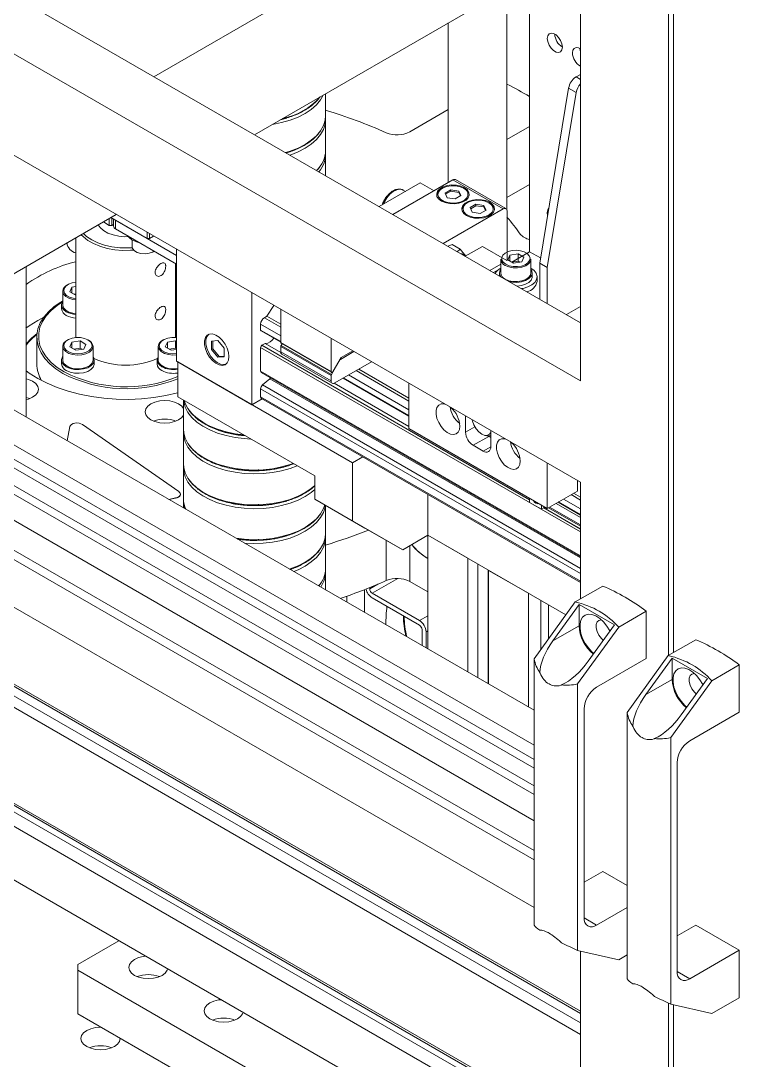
# Model space of a CAD drawing. Header units: millimetres. Extents: x 169 to 14583, y -399 to 10804.
# Drawn here: x 10461.3 to 10663.4, y 7835.3 to 8127.8 of the extents above; entities that cross this region are included whole.
import ezdxf

# ---------------------------------------------------------------- set-up
doc = ezdxf.new("R2010")
doc.units = ezdxf.units.MM
doc.header["$LTSCALE"] = 35

msp = doc.modelspace()

# ---------------------------------------------------------------- linework, layer by layer
at = {"color": 7, "linetype": 'Continuous', "lineweight": 18}
for p, q in [((10643.506, 7949.153), (10643.506, 8531.246)), ((10644.92, 8530.43), (10644.92, 7949.969)), ((10618.757, 8026.466), (10618.757, 8519.404)), ((10618.757, 8042.795), (10326.722, 8211.383)), ((10618.757, 8026.466), (10312.58, 8203.219)), ((10618.757, 8181.294), (10498.8, 8112.044)), ((10312.58, 8174.64), (10618.757, 7997.887)), ((10618.757, 8148.632), (10527.089, 8095.713)), ((10604.474, 8062.798), (10604.474, 8140.386)), ((10598.087, 8074.467), (10598.087, 8136.699)), ((10581.587, 8127.174), (10581.587, 8082.24)), ((10618.757, 8112.691), (10617.509, 8111.97)), ((10617.509, 8111.97), (10618.757, 8111.249)), ((10615.433, 8108.827), (10607.302, 8059.535)), ((10617.554, 8107.602), (10615.433, 8108.827)), ((10547.076, 8101.073), (10547.076, 8107.252)), ((10617.554, 8107.602), (10609.423, 8058.31)), ((10570.725, 8096.516), (10581.587, 8102.787)), ((10547.076, 8091.274), (10547.076, 8099.993)), ((10604.474, 8098.038), (10598.087, 8094.351)), ((10547.076, 8084.175), (10547.076, 8090.194)), ((10573.715, 8082.186), (10562.118, 8075.492)), ((10582.907, 8083.002), (10566.007, 8073.246)), ((10573.715, 8082.186), (10577.604, 8079.941)), ((10582.907, 8083.002), (10597.049, 8074.838)), ((10597.799, 8074.913), (10583.657, 8083.077)), ((10569.522, 8079.765), (10568.86, 8080.147)), ((10579.214, 8080.135), (10578.91, 8079.826)), ((10582.309, 8080.208), (10580.676, 8079.265)), ((10580.676, 8079.265), (10581.274, 8077.978)), ((10582.309, 8079.8), (10580.826, 8078.943)), ((10584.54, 8079.863), (10582.309, 8080.208)), ((10582.309, 8079.8), (10582.309, 8080.208)), ((10584.54, 8079.455), (10582.309, 8079.8)), ((10585.138, 8078.575), (10584.54, 8079.863)), ((10584.54, 8079.455), (10584.54, 8079.863)), ((10584.988, 8078.489), (10584.54, 8079.455)), ((10586.904, 8079.826), (10586.6, 8080.135)), ((10604.474, 8081.708), (10598.087, 8078.02)), ((10581.274, 8077.978), (10583.505, 8077.633)), ((10583.505, 8077.633), (10585.138, 8078.575)), ((10597.049, 8074.838), (10580.149, 8065.082)), ((10586.285, 8076.053), (10585.981, 8075.744)), ((10589.38, 8076.126), (10587.747, 8075.183)), ((10587.747, 8075.183), (10588.345, 8073.896)), ((10589.38, 8075.718), (10587.897, 8074.861)), ((10588.345, 8073.896), (10590.576, 8073.551)), ((10591.611, 8075.781), (10589.38, 8076.126)), ((10589.38, 8075.718), (10589.38, 8076.126)), ((10591.611, 8075.373), (10589.38, 8075.718)), ((10590.576, 8073.551), (10592.209, 8074.493)), ((10592.209, 8074.493), (10591.611, 8075.781)), ((10591.611, 8075.373), (10591.611, 8075.781)), ((10592.059, 8074.407), (10591.611, 8075.373)), ((10593.975, 8075.744), (10593.671, 8076.053)), ((10598.11, 8060.347), (10598.11, 8074.226)), ((10609.423, 8073.822), (10609.525, 8073.013)), ((10488.194, 8073.26), (10326.722, 7980.044)), ((10484.575, 8071.17), (10486.245, 8070.206)), ((10486.245, 8070.206), (10486.245, 8072.135)), ((10486.696, 8072.395), (10496.852, 8066.532)), ((10486.953, 8072.247), (10486.953, 8070.206)), ((10487.427, 8070.48), (10486.953, 8070.206)), ((10487.427, 8071.973), (10487.427, 8070.002)), ((10488.013, 8071.635), (10488.013, 8069.185)), ((10505.125, 8061.756), (10488.013, 8071.635)), ((10486.953, 8070.206), (10486.245, 8070.206)), ((10505.125, 8059.307), (10488.013, 8069.185)), ((10496.852, 8066.532), (10496.852, 8068.262)), ((10497.559, 8067.854), (10497.559, 8066.532)), ((10476.842, 8066.706), (10476.842, 8038.971)), ((10492.645, 8066.103), (10492.645, 8064.245)), ((10496.852, 8066.532), (10497.559, 8066.532)), ((10497.559, 8066.532), (10498.704, 8067.193)), ((10581.587, 8064.345), (10582.671, 8064.803)), ((10584.969, 8063.476), (10582.671, 8064.803)), ((10476.842, 8062.554), (10476.717, 8062.506)), ((10505.125, 8063.486), (10505.125, 8031.969)), ((10584.969, 8063.476), (10584.108, 8062.797)), ((10586.522, 8061.577), (10584.969, 8063.476)), ((10591.18, 8064.265), (10586.372, 8061.49)), ((10591.18, 8064.265), (10598.039, 8060.306)), ((10598.307, 8060.528), (10598.917, 8061.843)), ((10598.917, 8061.843), (10601.195, 8062.195)), ((10598.917, 8060.176), (10598.917, 8061.843)), ((10599.424, 8059.883), (10604.474, 8062.798)), ((10602.862, 8061.233), (10601.195, 8062.195)), ((10601.195, 8060.154), (10601.195, 8062.195)), ((10607.548, 8061.023), (10604.474, 8062.798)), ((10504.842, 8038.971), (10504.842, 8059.47)), ((10596.335, 8059.322), (10593.231, 8057.53)), ((10596.335, 8060.676), (10596.335, 8056.798)), ((10598.307, 8060.528), (10599.974, 8059.566)), ((10599.429, 8059.881), (10601.195, 8060.154)), ((10602.252, 8059.918), (10599.974, 8059.566)), ((10601.741, 8059.839), (10601.195, 8060.154)), ((10602.252, 8059.918), (10602.862, 8061.233)), ((10604.835, 8056.798), (10604.835, 8060.676)), ((10609.423, 8058.31), (10607.302, 8059.535)), ((10607.302, 8059.535), (10607.302, 8049.407)), ((10462.857, 8016.221), (10462.857, 8058.633)), ((10594.29, 8056.919), (10595.641, 8057.699)), ((10595.985, 8056.798), (10595.985, 8055.941)), ((10605.185, 8055.736), (10605.185, 8056.798)), ((10609.423, 8058.31), (10609.423, 8048.183)), ((10475.739, 8052.833), (10476.842, 8053.004)), ((10504.842, 8053.179), (10504.887, 8053.186)), ((10505.125, 8053.048), (10504.887, 8053.186)), ((10504.887, 8051.144), (10504.887, 8053.186)), ((10606.585, 8054.43), (10606.585, 8055.736)), ((10473.157, 8051.667), (10473.157, 8047.788)), ((10475.739, 8052.833), (10475.129, 8051.519)), ((10475.129, 8051.519), (10476.796, 8050.556)), ((10475.739, 8051.166), (10475.739, 8052.833)), ((10476.251, 8050.871), (10476.842, 8050.963)), ((10476.842, 8050.563), (10476.796, 8050.556)), ((10504.842, 8051.137), (10504.887, 8051.144)), ((10505.125, 8050.782), (10504.842, 8050.738)), ((10505.125, 8051.007), (10504.887, 8051.144)), ((10526.338, 8051.24), (10526.338, 8019.723)), ((10472.807, 8047.788), (10472.807, 8046.727)), ((10504.842, 8049.585), (10505.125, 8049.614)), ((10505.125, 8049.263), (10504.842, 8049.235)), ((10532.542, 8047.658), (10530.583, 8044.628)), ((10614.796, 8045.081), (10618.757, 8047.368)), ((10466.093, 8043.459), (10467.854, 8044.409)), ((10504.842, 8045.357), (10505.125, 8045.384)), ((10505.125, 8045.178), (10504.842, 8045.153)), ((10505.125, 8044.117), (10504.842, 8044.091)), ((10530.583, 8044.628), (10529.874, 8044.219)), ((10534.47, 8041.566), (10529.874, 8044.219)), ((10534.47, 8042.384), (10530.583, 8044.628)), ((10534.47, 8046.545), (10534.47, 8037.246)), ((10528.813, 8042.382), (10528.813, 8040.749)), ((10534.47, 8039.116), (10528.813, 8042.382)), ((10465.842, 8038.735), (10465.842, 8031.214)), ((10476.842, 8038.971), (10476.853, 8038.646)), ((10534.47, 8037.483), (10528.813, 8040.749)), ((10528.917, 8040.52), (10534.47, 8037.314)), ((10548.612, 8038.381), (10548.612, 8029.082)), ((10426.123, 8037.427), (10605.743, 7933.735)), ((10473.157, 8036.155), (10473.157, 8032.276)), ((10475.739, 8037.322), (10475.129, 8036.007)), ((10475.129, 8036.007), (10476.796, 8035.044)), ((10475.739, 8037.322), (10478.017, 8037.674)), ((10475.739, 8035.655), (10475.739, 8037.322)), ((10476.251, 8035.359), (10478.017, 8035.633)), ((10479.074, 8035.397), (10476.796, 8035.044)), ((10479.684, 8036.711), (10478.017, 8037.674)), ((10478.017, 8035.633), (10478.017, 8037.674)), ((10478.563, 8035.318), (10478.017, 8035.633)), ((10479.684, 8036.711), (10479.074, 8035.397)), ((10480.322, 8037.94), (10480.412, 8037.89)), ((10481.657, 8032.276), (10481.657, 8036.155)), ((10500.027, 8036.155), (10500.027, 8032.276)), ((10502.609, 8037.322), (10501.999, 8036.007)), ((10501.999, 8036.007), (10503.666, 8035.044)), ((10502.609, 8037.322), (10504.887, 8037.674)), ((10502.609, 8035.655), (10502.609, 8037.322)), ((10503.121, 8035.359), (10504.887, 8035.633)), ((10505.125, 8037.536), (10504.887, 8037.674)), ((10504.887, 8035.633), (10504.887, 8037.674)), ((10505.125, 8035.495), (10504.887, 8035.633)), ((10516.792, 8037.798), (10515.025, 8037.64)), ((10515.025, 8037.64), (10515.025, 8035.283)), ((10515.378, 8035.487), (10515.025, 8035.283)), ((10515.378, 8037.671), (10515.378, 8035.487)), ((10515.378, 8035.487), (10517.146, 8033.288)), ((10518.56, 8035.599), (10516.792, 8037.798)), ((10518.56, 8033.242), (10518.56, 8035.599)), ((10528.813, 8035.85), (10528.813, 8029.159)), ((10618.757, 7983.926), (10528.813, 8035.85)), ((10530.045, 8036.969), (10529.167, 8036.462)), ((10604.474, 7992.988), (10529.167, 8036.462)), ((10534.49, 8034.403), (10530.045, 8036.969)), ((10534.47, 8037.246), (10548.612, 8029.082)), ((10534.47, 8036.091), (10548.612, 8027.927)), ((10534.47, 8034.627), (10534.47, 8036.091)), ((10534.574, 8037.017), (10548.716, 8028.853)), ((10534.574, 8036.439), (10534.824, 8036.872)), ((10534.574, 8036.439), (10548.716, 8028.275)), ((10417.638, 8032.529), (10605.743, 7923.938)), ((10505.125, 8035.27), (10503.666, 8035.044)), ((10515.025, 8035.283), (10516.792, 8033.083)), ((10517.146, 8033.288), (10516.792, 8033.083)), ((10516.792, 8033.083), (10518.56, 8033.242)), ((10517.146, 8033.288), (10518.56, 8033.414)), ((10534.47, 8034.627), (10548.612, 8026.463)), ((10534.781, 8033.94), (10548.923, 8025.776)), ((10549.216, 8029.141), (10551.441, 8032.995)), ((10551.16, 8032.509), (10551.234, 8032.467)), ((10551.234, 8032.467), (10555.045, 8034.668)), ((10551.441, 8032.995), (10554.692, 8034.872)), ((10414.102, 8030.487), (10605.743, 7919.855)), ((10472.807, 8032.276), (10472.807, 8031.215)), ((10482.007, 8031.215), (10482.007, 8032.276)), ((10499.677, 8032.276), (10499.677, 8031.215)), ((10526.338, 8019.723), (10505.125, 8031.969)), ((10505.479, 8031.765), (10505.479, 8021.967)), ((10505.479, 8031.765), (10554.623, 8003.395)), ((10548.716, 8028.275), (10550.984, 8032.203)), ((10559.996, 8031.81), (10549.673, 8025.85)), ((10570.533, 8021.566), (10556.392, 8029.729)), ((10407.737, 8026.813), (10605.743, 7912.507)), ((10411.981, 8029.263), (10605.743, 7917.406)), ((10618.757, 7977.235), (10528.813, 8029.159)), ((10528.979, 8028.792), (10618.757, 7976.965)), ((10531.415, 8027.022), (10529.361, 8025.289)), ((10618.757, 7976.601), (10531.415, 8027.022)), ((10548.612, 8026.463), (10548.612, 8027.927)), ((10552.001, 8027.194), (10570.533, 8016.496)), ((10570.533, 8016.665), (10552.147, 8027.279)), ((10570.533, 8018.298), (10553.561, 8028.095)), ((10570.533, 8020.747), (10555.683, 8029.32)), ((10405.615, 8025.588), (10605.743, 7910.057)), ((10528.813, 8024.177), (10528.813, 8021.968)), ((10618.757, 7972.253), (10528.813, 8024.177)), ((10618.757, 7973.682), (10529.361, 8025.289)), ((10570.533, 8013.596), (10549.469, 8025.756)), ((10570.533, 8025.727), (10570.533, 8012.992)), ((10399.216, 8021.893), (10605.743, 7902.668)), ((10505.479, 8021.967), (10544.016, 7999.72)), ((10507.076, 8021.044), (10507.076, 8012.886)), ((10526.338, 8019.723), (10529.228, 8021.391)), ((10618.757, 7970.045), (10528.813, 8021.968)), ((10529.02, 8021.511), (10618.757, 7969.707)), ((10389.705, 8016.403), (10605.743, 7891.687)), ((10391.932, 8017.689), (10605.743, 7894.259)), ((10586.443, 8011.973), (10586.443, 8016.542)), ((10474.365, 8009.578), (10475.154, 8013.564)), ((10478.681, 8014.17), (10505.768, 7995.301)), ((10570.533, 8012.992), (10609.423, 7990.541)), ((10586.443, 8011.973), (10589.066, 8013.488)), ((10593.514, 8012.46), (10593.514, 8007.891)), ((10378.038, 8009.668), (10605.743, 7878.216)), ((10507.076, 8011.807), (10507.076, 8003.088)), ((10588.564, 8008.299), (10592.948, 8010.83)), ((10591.392, 8006.666), (10588.564, 8008.299)), ((10591.392, 8006.666), (10593.514, 8007.891)), ((10554.623, 8003.395), (10557.512, 8005.063)), ((10554.623, 8003.395), (10554.623, 7987.064)), ((10609.423, 7990.541), (10609.423, 8003.276)), ((10507.076, 8002.008), (10507.076, 7993.289)), ((10528.361, 8001.172), (10527.043, 8001.147)), ((10528.233, 8001.517), (10528.13, 8001.227)), ((10358.764, 7998.542), (10618.757, 7848.451)), ((10359.296, 7998.848), (10618.757, 7849.065)), ((10544.016, 7999.72), (10544.016, 7993.187)), ((10617.909, 7995.439), (10617.909, 7998.377)), ((10618.757, 7965.073), (10618.757, 7997.887)), ((10353.638, 7995.582), (10618.757, 7842.532)), ((10356.467, 7997.215), (10618.757, 7845.798)), ((10506.228, 7994.482), (10506.228, 7994.564)), ((10575.836, 7994.485), (10575.836, 7982.98)), ((10609.423, 7990.541), (10617.909, 7995.439)), ((10618.757, 7992.908), (10616.14, 7994.419)), ((10618.757, 7993.726), (10616.849, 7994.828)), ((10504.901, 7993.477), (10502.952, 7993.075)), ((10504.901, 7993.395), (10503.056, 7993.015)), ((10504.901, 7993.395), (10504.901, 7993.477)), ((10507.076, 7992.21), (10507.076, 7990.694)), ((10528.233, 7991.718), (10528.13, 7991.428)), ((10544.016, 7993.187), (10554.623, 7987.064)), ((10558.158, 7985.021), (10544.016, 7993.187)), ((10604.474, 7993.398), (10604.474, 7992.254)), ((10607.797, 7990.335), (10604.474, 7992.254)), ((10607.797, 7991.48), (10607.797, 7990.335)), ((10618.757, 7988.009), (10611.897, 7991.969)), ((10612.458, 7992.293), (10618.757, 7988.656)), ((10618.757, 7988.825), (10612.604, 7992.377)), ((10618.757, 7990.458), (10614.019, 7993.194)), ((10528.361, 7991.373), (10527.043, 7991.349)), ((10547.076, 7983.491), (10547.076, 7991.42)), ((10607.797, 7990.335), (10608.504, 7990.743)), ((10618.757, 7984.743), (10608.434, 7990.702)), ((10608.504, 7990.743), (10608.504, 7991.072)), ((10618.757, 7984.824), (10608.504, 7990.743)), ((10618.757, 7985.559), (10609.775, 7990.744)), ((10618.757, 7985.886), (10610.058, 7990.907)), ((10554.623, 7987.064), (10568.765, 7978.897)), ((10568.765, 7978.897), (10558.158, 7985.021)), ((10575.836, 7982.98), (10568.765, 7978.897)), ((10614.652, 7960.571), (10575.836, 7982.98)), ((10587.044, 7976.509), (10575.836, 7982.98)), ((10575.836, 7951), (10575.836, 7982.98)), ((10328.178, 7980.884), (10618.757, 7813.136)), ((10329.768, 7981.802), (10618.757, 7814.973)), ((10330.3, 7982.109), (10618.757, 7815.587)), ((10528.361, 7981.575), (10527.043, 7981.55)), ((10528.233, 7981.92), (10528.13, 7981.63)), ((10547.076, 7973.693), (10547.076, 7982.411)), ((10564.135, 7970.238), (10564.135, 7981.57)), ((10570.725, 7980.029), (10570.725, 7969.994)), ((10326.722, 7977.643), (10618.757, 7809.054)), ((10587.044, 7944.53), (10587.044, 7976.509)), ((10589.872, 7942.897), (10589.872, 7974.877)), ((10547.076, 7967.602), (10547.076, 7972.613)), ((10592.806, 7941.203), (10592.806, 7973.183)), ((10604.12, 7966.651), (10592.913, 7973.121)), ((10592.913, 7941.142), (10592.913, 7973.121)), ((10545.119, 7968.733), (10545.523, 7969.233)), ((10561.817, 7969.231), (10559.502, 7967.895)), ((10559.502, 7967.895), (10559.502, 7968.275)), ((10560.209, 7966.67), (10567.425, 7970.836)), ((10575.836, 7967.043), (10570.725, 7969.994)), ((10625.015, 7968.686), (10617.289, 7964.225)), ((10553.018, 7964.172), (10553.018, 7965.839)), ((10558.017, 7967.687), (10558.017, 7961.287)), ((10573.502, 7958.996), (10560.209, 7966.67)), ((10560.209, 7965.363), (10573.502, 7957.689)), ((10604.12, 7934.672), (10604.12, 7966.651)), ((10326.722, 7962.536), (10618.757, 7793.948)), ((10605.743, 7948.224), (10617.289, 7964.225)), ((10607.656, 7964.61), (10607.656, 7950.875)), ((10609.777, 7963.386), (10609.777, 7953.815)), ((10618.368, 7963.5), (10610.997, 7953.284)), ((10618.368, 7963.5), (10628.339, 7957.744)), ((10618.368, 7963.5), (10618.368, 7957.54)), ((10575.836, 7960.343), (10573.502, 7958.996)), ((10629.522, 7957.163), (10637.248, 7961.624)), ((10637.248, 7948.272), (10637.248, 7961.624)), ((10574.21, 7956.464), (10574.21, 7951.939)), ((10618.368, 7957.54), (10610.997, 7953.284)), ((10629.522, 7957.163), (10617.976, 7941.163)), ((10620.967, 7947.528), (10628.339, 7957.744)), ((10575.341, 7955.811), (10575.836, 7956.097)), ((10575.341, 7951.286), (10575.341, 7955.811)), ((10651.178, 7953.582), (10643.452, 7949.122)), ((10605.743, 7873.236), (10605.743, 7948.224)), ((10637.248, 7948.272), (10623.318, 7940.231)), ((10631.906, 7933.121), (10643.452, 7949.122)), ((10644.531, 7948.397), (10637.16, 7938.18)), ((10644.531, 7948.397), (10654.502, 7942.641)), ((10644.531, 7948.397), (10644.531, 7942.436)), ((10655.685, 7942.06), (10663.411, 7946.52)), ((10663.411, 7933.169), (10663.411, 7946.52)), ((10644.531, 7942.436), (10637.16, 7938.18)), ((10655.685, 7942.06), (10644.139, 7926.059)), ((10647.13, 7932.425), (10654.502, 7942.641)), ((10617.976, 7866.174), (10617.976, 7941.163)), ((10619.783, 7934.107), (10619.783, 7875.316)), ((10631.906, 7858.133), (10631.906, 7933.121)), ((10663.411, 7933.169), (10649.481, 7925.127)), ((10644.139, 7851.071), (10644.139, 7926.059)), ((10645.946, 7919.003), (10645.946, 7860.212)), ((10619.783, 7885.357), (10625.015, 7888.378)), ((10625.015, 7888.378), (10631.906, 7884.4)), ((10623.318, 7873.274), (10631.906, 7878.232)), ((10619.783, 7875.315), (10623.318, 7873.274)), ((10645.946, 7870.253), (10651.178, 7873.274)), ((10651.178, 7873.274), (10663.411, 7866.212)), ((10488.965, 7868.876), (10477.407, 7862.204)), ((10617.976, 7866.174), (10629.522, 7863.504)), ((10618.757, 7504.95), (10618.757, 7865.994)), ((10649.481, 7858.171), (10663.411, 7866.212)), ((10663.411, 7852.861), (10663.411, 7866.212)), ((10631.906, 7864.88), (10629.522, 7863.504)), ((10477.407, 7862.204), (10477.407, 7860.571)), ((10477.407, 7860.571), (10616, 7780.563)), ((10477.407, 7860.571), (10477.407, 7848.323)), ((10645.946, 7860.212), (10649.481, 7858.171)), ((10643.506, 7464.534), (10643.506, 7851.348)), ((10644.139, 7851.071), (10655.685, 7848.4)), ((10663.411, 7852.861), (10655.685, 7848.4)), ((10477.407, 7848.323), (10616, 7768.315)), ((10644.92, 7850.89), (10644.92, 7463.717))]:
    msp.add_line(p, q, dxfattribs=at)
at = {"color": 7, "linetype": 'Continuous', "lineweight": 18, "flags": 128}
for points in [[(10613.666, 8120.365), (10613.538, 8121.277), (10613.17, 8122.226), (10612.605, 8123.099), (10611.913, 8123.789), (10611.176, 8124.215), (10610.484, 8124.323), (10609.92, 8124.102), (10609.551, 8123.578), (10609.423, 8122.814), (10609.551, 8121.903), (10609.92, 8120.953), (10610.484, 8120.08), (10611.176, 8119.39), (10611.913, 8118.965), (10612.605, 8118.856), (10613.17, 8119.077), (10613.538, 8119.601), (10613.666, 8120.365)], [(10618.757, 8119.87), (10618.247, 8120.133), (10617.555, 8120.241), (10616.991, 8120.02), (10616.622, 8119.496), (10616.495, 8118.732)], [(10618.616, 8119.957), (10618.744, 8119.045), (10618.757, 8118.996)], [(10546.429, 8106.878), (10545.669, 8105.538), (10544.521, 8104.145), (10543.062, 8102.853), (10541.317, 8101.685), (10539.319, 8100.661), (10537.102, 8099.801), (10534.705, 8099.119), (10532.173, 8098.627), (10532.123, 8098.619)], [(10536.148, 8100.412), (10535.414, 8100.2), (10534.423, 8099.947)], [(10535.802, 8090.684), (10537.102, 8091.082), (10539.319, 8091.943), (10541.317, 8092.966), (10543.062, 8094.134), (10544.521, 8095.426), (10545.669, 8096.819), (10546.486, 8098.288), (10546.956, 8099.806), (10547.076, 8101.073)], [(10547.054, 8100.533), (10547.071, 8100.267), (10546.956, 8098.726), (10546.486, 8097.208), (10545.669, 8095.739), (10544.521, 8094.346), (10543.062, 8093.055), (10541.317, 8091.886), (10539.319, 8090.863), (10537.102, 8090.002), (10537.026, 8089.977)], [(10568.86, 8080.147), (10568.774, 8080.194), (10567.987, 8080.381), (10567.08, 8080.229), (10566.119, 8079.751), (10565.177, 8078.98), (10564.322, 8077.975), (10563.618, 8076.81), (10563.341, 8076.197)], [(10586.16, 8080.798), (10586.944, 8080.193), (10587.402, 8079.485), (10587.495, 8078.731), (10587.217, 8077.992), (10586.589, 8077.329), (10585.664, 8076.795), (10584.515, 8076.432), (10583.235, 8076.272), (10581.929, 8076.326), (10580.702, 8076.59), (10579.654, 8077.043), (10578.87, 8077.648), (10578.412, 8078.356), (10578.319, 8079.11), (10578.597, 8079.848), (10579.224, 8080.512), (10580.15, 8081.046), (10581.299, 8081.408), (10582.579, 8081.569), (10583.885, 8081.515), (10585.112, 8081.251), (10586.16, 8080.798)], [(10578.321, 8078.716), (10578.597, 8079.44), (10578.91, 8079.826)], [(10585.912, 8080.655), (10586.664, 8080.067), (10587.083, 8079.377), (10587.13, 8078.646), (10586.802, 8077.939), (10586.128, 8077.32), (10585.168, 8076.843), (10584.007, 8076.551), (10582.748, 8076.469), (10581.503, 8076.605), (10580.383, 8076.946), (10579.487, 8077.463), (10578.895, 8078.11), (10578.66, 8078.829), (10578.802, 8079.555), (10579.308, 8080.226), (10580.135, 8080.78), (10581.207, 8081.169), (10582.431, 8081.358), (10583.697, 8081.331), (10584.893, 8081.09), (10585.912, 8080.655)], [(10593.231, 8076.716), (10594.015, 8076.111), (10594.473, 8075.403), (10594.566, 8074.649), (10594.288, 8073.91), (10593.661, 8073.247), (10592.735, 8072.713), (10591.586, 8072.35), (10590.306, 8072.19), (10589, 8072.244), (10587.773, 8072.508), (10586.725, 8072.961), (10585.941, 8073.566), (10585.483, 8074.274), (10585.39, 8075.028), (10585.668, 8075.766), (10586.296, 8076.43), (10587.221, 8076.964), (10588.371, 8077.326), (10589.65, 8077.487), (10590.956, 8077.433), (10592.183, 8077.169), (10593.231, 8076.716)], [(10592.983, 8076.573), (10593.736, 8075.985), (10594.154, 8075.294), (10594.201, 8074.564), (10593.873, 8073.857), (10593.199, 8073.238), (10592.239, 8072.761), (10591.078, 8072.468), (10589.819, 8072.387), (10588.574, 8072.523), (10587.454, 8072.864), (10586.558, 8073.381), (10585.967, 8074.028), (10585.731, 8074.747), (10585.873, 8075.473), (10586.379, 8076.144), (10587.206, 8076.698), (10588.278, 8077.087), (10589.502, 8077.276), (10590.768, 8077.249), (10591.964, 8077.008), (10592.983, 8076.573)], [(10585.392, 8074.634), (10585.668, 8075.358), (10585.981, 8075.744)], [(10609.863, 8075.061), (10609.551, 8074.586), (10609.423, 8073.822)], [(10493.101, 8063.248), (10492.249, 8063.183), (10489.996, 8063.157), (10487.766, 8063.34), (10485.615, 8063.727), (10483.599, 8064.308), (10481.771, 8065.068), (10480.178, 8065.988), (10478.861, 8067.043), (10478.349, 8067.576)], [(10478.962, 8067.93), (10479.855, 8067.104), (10481.296, 8066.122), (10482.997, 8065.29), (10484.913, 8064.631), (10486.99, 8064.163), (10489.172, 8063.899), (10491.4, 8063.846), (10492.693, 8063.913)], [(10483.156, 8070.351), (10483.675, 8069.581), (10484.606, 8068.739), (10485.83, 8068.033), (10487.287, 8067.495), (10488.911, 8067.151), (10490.625, 8067.016), (10491.546, 8067.032)], [(10491.422, 8067.218), (10491.787, 8066.75), (10492.609, 8066.124)], [(10492.609, 8066.124), (10493.694, 8065.649), (10494.505, 8065.438)], [(10493.846, 8065.601), (10494.42, 8065.393), (10494.717, 8065.315)], [(10492.645, 8064.245), (10492.79, 8063.669), (10493.296, 8063.071), (10494.111, 8062.601), (10495.146, 8062.309), (10496.29, 8062.226), (10497.417, 8062.363), (10498.407, 8062.703), (10498.824, 8062.945)], [(10597.756, 8059.248), (10598.716, 8058.839), (10599.841, 8058.612), (10601.032, 8058.586), (10602.184, 8058.764), (10603.194, 8059.13), (10603.972, 8059.652), (10604.448, 8060.283), (10604.582, 8060.967), (10604.36, 8061.643), (10603.803, 8062.252), (10602.96, 8062.738), (10601.906, 8063.06), (10600.734, 8063.188), (10599.549, 8063.111), (10598.457, 8062.836), (10597.553, 8062.387), (10596.918, 8061.804), (10596.61, 8061.139), (10596.654, 8060.451), (10597.048, 8059.801), (10597.756, 8059.248)], [(10604.835, 8060.676), (10604.69, 8060.041), (10604.183, 8059.371), (10603.357, 8058.817), (10602.284, 8058.428), (10601.06, 8058.238), (10599.795, 8058.266), (10598.599, 8058.507), (10597.579, 8058.941)], [(10597.579, 8055.063), (10598.599, 8054.629), (10599.795, 8054.387), (10601.06, 8054.36), (10602.284, 8054.549), (10603.357, 8054.938), (10604.183, 8055.492), (10604.69, 8056.163), (10604.835, 8056.798)], [(10604.835, 8057.814), (10605.08, 8057.362), (10605.173, 8056.608), (10604.895, 8055.87), (10604.267, 8055.206), (10603.341, 8054.672), (10602.192, 8054.31), (10600.913, 8054.149), (10599.607, 8054.203), (10598.694, 8054.377)], [(10604.827, 8058.186), (10605.749, 8057.499), (10606.346, 8056.703), (10606.582, 8055.845), (10606.44, 8054.981), (10605.931, 8054.164), (10605.085, 8053.446), (10603.957, 8052.871), (10602.617, 8052.477), (10602.135, 8052.39)], [(10476.842, 8054.157), (10475.807, 8053.987), (10474.797, 8053.621), (10474.02, 8053.099), (10473.543, 8052.469), (10473.409, 8051.785), (10473.631, 8051.108), (10474.188, 8050.5), (10475.031, 8050.013), (10476.086, 8049.691), (10476.844, 8049.585)], [(10505.125, 8054.128), (10505.02, 8054.14), (10504.842, 8054.157)], [(10605.185, 8055.736), (10605.173, 8055.547), (10604.895, 8054.808), (10604.267, 8054.145), (10603.341, 8053.61), (10602.192, 8053.248), (10600.926, 8053.088)], [(10476.842, 8049.235), (10476.003, 8049.351), (10474.883, 8049.693), (10473.987, 8050.21), (10473.395, 8050.856), (10473.16, 8051.575), (10473.157, 8051.667)], [(10473.164, 8028.53), (10471.197, 8029.809), (10469.506, 8031.213), (10468.115, 8032.722), (10467.042, 8034.316), (10466.304, 8035.972), (10465.91, 8037.667), (10465.866, 8039.377), (10466.173, 8041.077), (10466.826, 8042.745), (10467.816, 8044.357), (10469.13, 8045.889), (10470.748, 8047.322), (10472.648, 8048.633), (10473.157, 8048.936)], [(10473.104, 8048.727), (10471.556, 8047.693), (10469.875, 8046.288), (10468.5, 8044.776), (10467.451, 8043.179), (10466.743, 8041.52), (10466.386, 8039.825), (10466.386, 8038.117), (10466.743, 8036.421), (10467.451, 8034.763), (10468.5, 8033.166), (10469.875, 8031.654), (10471.556, 8030.248), (10473.518, 8028.97)], [(10474.154, 8045.91), (10473.369, 8046.516), (10472.912, 8047.224), (10472.818, 8047.978), (10473.097, 8048.716), (10473.157, 8048.804)], [(10473.157, 8047.788), (10473.16, 8047.696), (10473.395, 8046.978), (10473.987, 8046.331), (10474.883, 8045.814), (10476.003, 8045.472), (10476.842, 8045.357)], [(10462.792, 8041.257), (10463.716, 8041.941), (10466.093, 8043.459)], [(10462.857, 8036.871), (10464.345, 8038.462), (10465.911, 8039.809)], [(10480.235, 8037.992), (10479.276, 8038.401), (10478.15, 8038.628), (10476.959, 8038.654), (10475.807, 8038.476), (10474.797, 8038.109), (10474.02, 8037.588), (10473.543, 8036.957), (10473.409, 8036.273), (10473.631, 8035.597), (10474.188, 8034.988), (10475.031, 8034.501), (10476.086, 8034.18), (10477.257, 8034.052), (10478.442, 8034.129), (10479.535, 8034.404), (10480.439, 8034.853), (10481.073, 8035.436), (10481.381, 8036.101), (10481.337, 8036.788), (10480.943, 8037.438), (10480.235, 8037.992)], [(10505.125, 8038.616), (10505.02, 8038.628), (10503.829, 8038.654), (10502.677, 8038.476), (10501.668, 8038.109), (10500.89, 8037.588), (10500.413, 8036.957), (10500.279, 8036.273), (10500.501, 8035.597), (10501.058, 8034.988), (10501.901, 8034.501), (10502.956, 8034.18), (10504.127, 8034.052), (10505.125, 8034.103)], [(10504.83, 8038.646), (10504.839, 8038.808), (10504.842, 8038.971)], [(10519.878, 8033.251), (10519.751, 8034.396), (10519.378, 8035.604), (10518.786, 8036.784), (10518.021, 8037.849), (10517.139, 8038.721), (10516.204, 8039.334), (10515.287, 8039.644), (10514.456, 8039.626), (10513.771, 8039.283), (10513.284, 8038.64), (10513.032, 8037.744), (10513.032, 8036.663), (10513.284, 8035.475), (10513.771, 8034.27), (10514.456, 8033.137), (10515.287, 8032.159), (10516.204, 8031.41), (10517.139, 8030.944), (10518.021, 8030.797), (10518.786, 8030.979), (10519.378, 8031.476), (10519.751, 8032.253), (10519.878, 8033.251)], [(10514.19, 8039.54), (10514.125, 8039.487), (10513.638, 8038.844), (10513.385, 8037.948), (10513.385, 8036.867), (10513.638, 8035.679), (10514.125, 8034.474), (10514.809, 8033.341), (10515.641, 8032.363), (10516.558, 8031.614), (10517.492, 8031.148), (10518.375, 8031.001), (10519.041, 8031.137)], [(10481.657, 8036.155), (10481.63, 8035.88), (10481.302, 8035.174), (10480.628, 8034.555), (10479.668, 8034.078), (10478.507, 8033.785), (10477.248, 8033.703), (10476.003, 8033.839), (10474.883, 8034.181), (10473.987, 8034.698), (10473.395, 8035.345), (10473.16, 8036.063), (10473.157, 8036.155)], [(10505.125, 8033.751), (10504.118, 8033.703), (10502.873, 8033.839), (10501.753, 8034.181), (10500.857, 8034.698), (10500.265, 8035.345), (10500.03, 8036.063), (10500.027, 8036.155)], [(10474.154, 8030.399), (10473.369, 8031.004), (10472.912, 8031.712), (10472.818, 8032.466), (10473.097, 8033.204), (10473.157, 8033.292)], [(10481.657, 8033.292), (10481.902, 8032.841), (10481.995, 8032.087), (10481.717, 8031.348), (10481.089, 8030.685), (10480.163, 8030.151), (10479.014, 8029.788), (10477.735, 8029.628), (10476.429, 8029.682), (10475.202, 8029.946), (10474.154, 8030.399)], [(10501.024, 8030.399), (10500.239, 8031.004), (10499.782, 8031.712), (10499.688, 8032.466), (10499.967, 8033.204), (10500.027, 8033.292)], [(10473.157, 8032.276), (10473.16, 8032.185), (10473.395, 8031.466), (10473.987, 8030.82), (10474.883, 8030.302), (10476.003, 8029.961), (10477.248, 8029.825), (10478.507, 8029.907), (10479.668, 8030.199), (10480.628, 8030.676), (10481.302, 8031.295), (10481.63, 8032.002), (10481.657, 8032.276)], [(10482.007, 8031.215), (10481.995, 8031.026), (10481.717, 8030.287), (10481.089, 8029.624), (10480.163, 8029.089), (10479.014, 8028.727), (10477.735, 8028.566), (10476.429, 8028.62), (10475.202, 8028.884), (10474.154, 8029.337)], [(10500.027, 8032.276), (10500.03, 8032.185), (10500.265, 8031.466), (10500.857, 8030.82), (10501.753, 8030.302), (10502.873, 8029.961), (10504.118, 8029.825), (10505.377, 8029.907), (10505.479, 8029.923)], [(10462.857, 8029.286), (10463.716, 8028.652), (10466.093, 8027.133), (10468.724, 8025.761), (10471.581, 8024.55), (10474.637, 8023.511), (10477.858, 8022.657), (10481.213, 8021.995), (10484.667, 8021.532), (10488.184, 8021.274), (10491.728, 8021.222), (10495.264, 8021.377), (10498.753, 8021.738), (10502.162, 8022.301), (10505.454, 8023.061), (10505.479, 8023.067)], [(10464.679, 8026.317), (10463.54, 8026.821), (10462.857, 8027.014)], [(10548.612, 8029.082), (10548.628, 8028.972), (10548.672, 8028.889), (10548.742, 8028.841), (10548.831, 8028.83), (10548.931, 8028.859), (10549.035, 8028.925), (10549.133, 8029.022), (10549.216, 8029.141)], [(10462.857, 8021.13), (10463.54, 8021.322), (10464.679, 8021.827), (10465.553, 8022.484), (10466.102, 8023.25), (10466.29, 8024.072), (10466.102, 8024.894), (10465.553, 8025.659), (10464.679, 8026.317)], [(10463.914, 8021.459), (10463.54, 8021.596), (10462.857, 8021.788)], [(10505.731, 8019.967), (10504.591, 8020.471), (10503.265, 8020.789), (10501.841, 8020.897), (10500.418, 8020.789), (10499.091, 8020.471), (10497.952, 8019.967), (10497.078, 8019.309), (10496.529, 8018.544), (10496.341, 8017.722), (10496.529, 8016.9), (10497.078, 8016.134), (10497.952, 8015.477), (10499.091, 8014.972), (10500.418, 8014.655), (10501.841, 8014.547), (10503.265, 8014.655), (10504.591, 8014.972), (10505.731, 8015.477), (10506.605, 8016.134), (10507.076, 8016.748)], [(10526.08, 8010.074), (10524.219, 8010.178), (10521.606, 8010.5), (10519.091, 8011.02), (10516.718, 8011.729), (10514.53, 8012.614), (10512.566, 8013.659), (10510.861, 8014.847), (10509.445, 8016.155), (10508.344, 8017.56), (10507.577, 8019.037), (10507.158, 8020.561), (10507.101, 8021.03)], [(10507.315, 8020.907), (10507.577, 8020.117), (10508.344, 8018.64), (10509.445, 8017.235), (10510.861, 8015.927), (10512.566, 8014.739), (10514.53, 8013.694), (10516.718, 8012.808), (10519.091, 8012.1), (10521.606, 8011.58), (10523.996, 8011.277)], [(10507.076, 8018.696), (10506.605, 8019.309), (10505.731, 8019.967)], [(10580.645, 8019.889), (10580.368, 8019.951), (10579.556, 8019.934), (10578.887, 8019.599), (10578.412, 8018.971), (10578.165, 8018.096), (10578.165, 8017.04), (10578.412, 8015.88), (10578.887, 8014.703), (10579.556, 8013.596), (10580.368, 8012.642), (10581.264, 8011.91), (10582.176, 8011.455), (10583.038, 8011.311), (10583.785, 8011.489), (10584.363, 8011.975), (10584.727, 8012.733), (10584.852, 8013.708), (10584.852, 8013.708)], [(10593.514, 8011.889), (10593.22, 8011.467), (10592.614, 8011.117), (10591.85, 8011.109), (10591.003, 8011.442), (10590.157, 8012.086), (10589.393, 8012.977), (10588.787, 8014.026), (10588.397, 8015.133), (10588.331, 8015.452)], [(10478.681, 8014.17), (10478.248, 8014.394), (10477.722, 8014.538), (10477.146, 8014.588), (10476.57, 8014.54), (10476.043, 8014.398), (10475.608, 8014.175), (10475.303, 8013.889), (10475.154, 8013.564)], [(10507.076, 8012.886), (10507.158, 8011.842), (10507.577, 8010.319), (10508.344, 8008.841), (10509.445, 8007.436), (10510.861, 8006.128), (10512.566, 8004.941), (10514.53, 8003.895), (10516.718, 8003.01), (10519.091, 8002.301), (10521.606, 8001.781), (10524.219, 8001.459), (10526.883, 8001.341), (10529.55, 8001.429), (10532.173, 8001.722), (10534.705, 8002.214), (10537.102, 8002.896), (10537.977, 8003.206)], [(10539.078, 8002.571), (10537.102, 8001.816), (10534.705, 8001.134), (10532.173, 8000.642), (10529.55, 8000.349), (10526.883, 8000.261), (10524.219, 8000.379), (10521.606, 8000.701), (10519.091, 8001.221), (10516.718, 8001.93), (10514.53, 8002.815), (10512.566, 8003.861), (10510.861, 8005.048), (10509.445, 8006.356), (10508.344, 8007.761), (10507.577, 8009.239), (10507.158, 8010.762), (10507.095, 8012.304), (10507.098, 8012.347)], [(10524.419, 8011.033), (10522.477, 8011.246), (10520.614, 8011.566)], [(10593.514, 8010.547), (10592.948, 8010.83), (10592.802, 8010.917)], [(10597.615, 8010.093), (10597.339, 8010.154), (10596.526, 8010.137), (10595.858, 8009.802), (10595.383, 8009.174), (10595.136, 8008.299), (10595.136, 8007.243), (10595.383, 8006.083), (10595.858, 8004.906), (10596.526, 8003.8), (10597.339, 8002.845), (10598.234, 8002.113), (10599.147, 8001.658), (10600.009, 8001.514), (10600.756, 8001.692), (10601.333, 8002.178), (10601.698, 8002.937), (10601.822, 8003.911), (10601.822, 8003.911)], [(10507.076, 8003.088), (10507.158, 8002.044), (10507.577, 8000.52), (10508.344, 7999.043), (10509.445, 7997.638), (10510.861, 7996.33), (10512.566, 7995.142), (10514.53, 7994.097), (10516.718, 7993.211), (10519.091, 7992.503), (10521.606, 7991.983), (10524.219, 7991.661), (10526.883, 7991.543), (10529.55, 7991.631), (10532.173, 7991.923), (10534.705, 7992.415), (10537.102, 7993.097), (10539.319, 7993.958), (10541.317, 7994.981), (10543.062, 7996.15), (10544.016, 7996.95)], [(10544.016, 7995.87), (10543.062, 7995.07), (10541.317, 7993.902), (10539.319, 7992.878), (10537.102, 7992.018), (10534.705, 7991.335), (10532.173, 7990.844), (10529.55, 7990.551), (10526.883, 7990.463), (10524.219, 7990.581), (10521.606, 7990.903), (10519.091, 7991.423), (10516.718, 7992.132), (10514.53, 7993.017), (10512.566, 7994.062), (10510.861, 7995.25), (10509.445, 7996.558), (10508.344, 7997.963), (10507.577, 7999.44), (10507.158, 8000.964), (10507.095, 8002.506), (10507.098, 8002.548)], [(10526.028, 8001.162), (10527.737, 8001.152), (10528.128, 8001.162)], [(10504.901, 7993.477), (10505.329, 7993.6), (10505.694, 7993.779), (10505.976, 7994.002), (10506.157, 7994.258), (10506.227, 7994.532), (10506.183, 7994.807), (10506.027, 7995.068), (10505.768, 7995.301)], [(10506.228, 7994.482), (10506.227, 7994.45), (10506.157, 7994.177), (10505.976, 7993.921), (10505.694, 7993.697), (10505.329, 7993.518), (10504.901, 7993.395)], [(10521.898, 7982.137), (10524.219, 7981.862), (10526.883, 7981.744), (10529.55, 7981.832), (10532.173, 7982.125), (10534.705, 7982.617), (10537.102, 7983.299), (10539.319, 7984.16), (10541.317, 7985.183), (10543.062, 7986.351), (10544.521, 7987.643), (10545.669, 7989.036), (10546.486, 7990.504), (10546.848, 7991.552)], [(10606.985, 7991.948), (10606.966, 7991.937), (10606.634, 7991.872), (10606.241, 7992.009), (10605.849, 7992.325), (10605.516, 7992.774), (10605.498, 7992.807)], [(10547.032, 7991.445), (10546.956, 7990.943), (10546.486, 7989.424), (10545.669, 7987.956), (10544.521, 7986.563), (10543.062, 7985.271), (10541.317, 7984.103), (10539.319, 7983.08), (10537.102, 7982.219), (10534.705, 7981.537), (10532.173, 7981.045), (10529.55, 7980.752), (10526.883, 7980.664), (10524.25, 7980.78)], [(10526.028, 7991.363), (10527.737, 7991.353), (10528.128, 7991.363)], [(10536.948, 7973.45), (10537.102, 7973.5), (10539.319, 7974.361), (10541.317, 7975.384), (10543.062, 7976.553), (10544.521, 7977.845), (10545.669, 7979.237), (10546.486, 7980.706), (10546.956, 7982.224), (10547.076, 7983.491)], [(10547.054, 7982.951), (10547.071, 7982.685), (10546.956, 7981.144), (10546.486, 7979.626), (10545.669, 7978.157), (10544.521, 7976.765), (10543.062, 7975.473), (10541.317, 7974.305), (10539.319, 7973.281), (10538.107, 7972.78)], [(10526.028, 7981.565), (10527.737, 7981.555), (10528.128, 7981.565)], [(10627.055, 7955.966), (10626.994, 7956.087), (10626.191, 7957.425), (10625.236, 7958.614), (10624.179, 7959.589), (10623.077, 7960.299), (10621.991, 7960.705), (10620.978, 7960.785), (10620.093, 7960.535), (10619.383, 7959.969), (10618.888, 7959.116), (10618.634, 7958.023), (10618.634, 7956.749), (10618.888, 7955.363), (10619.383, 7953.938), (10620.093, 7952.553), (10620.978, 7951.281), (10621.991, 7950.192), (10622.548, 7949.719)], [(10624.682, 7959.163), (10624.636, 7959.167), (10623.954, 7959.046), (10623.454, 7958.593), (10623.189, 7957.856), (10623.189, 7956.915), (10623.454, 7955.872), (10623.954, 7954.841), (10624.636, 7953.933), (10625.207, 7953.405)], [(10653.218, 7940.862), (10653.156, 7940.984), (10652.354, 7942.321), (10651.398, 7943.51), (10650.342, 7944.486), (10649.24, 7945.196), (10648.154, 7945.602), (10647.141, 7945.682), (10646.256, 7945.432), (10645.546, 7944.865), (10645.051, 7944.013), (10644.797, 7942.92), (10644.797, 7941.646), (10645.051, 7940.259), (10645.546, 7938.835), (10646.256, 7937.449), (10647.141, 7936.178), (10648.154, 7935.088), (10648.711, 7934.616)], [(10650.845, 7944.06), (10650.799, 7944.064), (10650.117, 7943.943), (10649.617, 7943.489), (10649.352, 7942.752), (10649.352, 7941.811), (10649.617, 7940.769), (10650.117, 7939.738), (10650.799, 7938.829), (10651.37, 7938.301)], [(10496.484, 7864.535), (10495.782, 7864.454), (10494.456, 7864.137), (10493.317, 7863.632), (10492.442, 7862.975), (10491.893, 7862.209), (10491.706, 7861.387), (10491.893, 7860.565), (10492.442, 7859.8), (10493.317, 7859.142), (10494.456, 7858.638), (10495.782, 7858.32), (10497.206, 7858.212), (10498.629, 7858.32), (10499.956, 7858.638), (10501.095, 7859.142), (10501.969, 7859.8), (10502.518, 7860.565), (10502.658, 7860.971)], [(10517.698, 7852.289), (10516.995, 7852.208), (10515.669, 7851.891), (10514.53, 7851.386), (10513.656, 7850.729), (10513.106, 7849.963), (10512.919, 7849.141), (10513.106, 7848.319), (10513.656, 7847.554), (10514.53, 7846.896), (10515.669, 7846.391), (10516.995, 7846.074), (10518.419, 7845.966), (10519.842, 7846.074), (10521.169, 7846.391), (10522.308, 7846.896), (10523.182, 7847.554), (10523.731, 7848.319), (10523.871, 7848.725)], [(10483.93, 7844.557), (10483.771, 7844.558), (10482.347, 7844.45), (10481.021, 7844.133), (10479.882, 7843.628), (10479.007, 7842.971), (10478.458, 7842.205), (10478.271, 7841.383), (10478.458, 7840.561), (10479.007, 7839.796), (10479.882, 7839.138), (10481.021, 7838.634), (10482.347, 7838.316), (10483.771, 7838.208), (10485.194, 7838.316), (10486.521, 7838.634), (10487.66, 7839.138), (10488.534, 7839.796), (10489.083, 7840.561), (10489.271, 7841.383), (10489.268, 7841.475)]]:
    msp.add_lwpolyline(points, dxfattribs=at)
at = {"color": 7, "linetype": 'Continuous', "lineweight": 18}
for centre, radius, start, end in [((10615.988, 8124.154), 4.444, 181.4857, 238.50892), ((10620.974, 8118.877), 4.481, 181.84854, 240.35903), ((10620.062, 8108.026), 4.698, 122.92573, 170.19349), ((10525.93, 7971.476), 156.16, 59.80329, 62.47928), ((10622.375, 8106.718), 4.901, 137.57099, 169.60943), ((10531.488, 8118.401), 18.469, 280.8699, 319.12473), ((10503.188, 7958.526), 150.627, 66.13247, 73.06001), ((10567.168, 8103.457), 7.798, 247.11486, 297.13442), ((10538.954, 8091.55), 8.127, 313.37428, 358.05814), ((10539.372, 8090.331), 7.693, 318.91449, 3.00251), ((10583.346, 8082.389), 0.754, 65.69288, 125.61758), ((10585.489, 8078.364), 2.035, 9.96772, 45.94601), ((10592.56, 8074.282), 2.035, 9.97118, 45.94591), ((10597.463, 8074.331), 0.655, 350.78596, 129.20329), ((10550.744, 8031.276), 62.776, 35.54255, 41.04874), ((10488.428, 8070.101), 1.006, 185.6948, 245.62534), ((10605.368, 8070.774), 4.647, 220.31006, 258.90929), ((10477.48, 8065.537), 3.144, 184.93148, 258.28274), ((10584.851, 8059.841), 2.399, 46.15424, 84.17977), ((10485.736, 8021.942), 39.024, 103.17508, 125.89436), ((10598.41, 8060.852), 2.083, 184.82564, 246.4945), ((10597.972, 8055.002), 3.576, 117.24588, 152.8883), ((10597.688, 8056.796), 1.693, 143.03693, 220.0385), ((10598.41, 8056.973), 2.083, 184.82564, 246.4945), ((10475.333, 8051.431), 2.189, 112.64809, 173.81514), ((10602.783, 8055.251), 3.889, 283.91794, 347.80879), ((10475.071, 8046.929), 2.274, 185.11548, 246.20466), ((10477.229, 8051.672), 6.531, 241.91255, 266.6007), ((10477.229, 8050.611), 6.531, 241.91255, 266.6007), ((10531.116, 8042.277), 2.305, 122.60548, 177.39452), ((10477.954, 8024.388), 19.374, 128.5498, 141.19231), ((10529.051, 8040.719), 0.24, 172.74417, 235.94365), ((10529.941, 8039.887), 2.92, 272.03701, 330.71381), ((10475.334, 8035.919), 2.19, 112.62061, 173.81192), ((10479.581, 8035.98), 2.083, 4.82564, 66.4945), ((10502.205, 8035.919), 2.191, 112.57232, 173.80626), ((10529.581, 8035.815), 0.768, 122.60548, 177.39452), ((10534.714, 8037.218), 0.246, 173.60939, 235.07843), ((10535.191, 8036.066), 0.721, 148.85627, 178.0435), ((10490.842, 8052.848), 21.997, 246.1232, 293.8768), ((10535.205, 8034.546), 0.739, 173.70115, 234.98667), ((10551.615, 8031.855), 0.721, 121.95467, 151.14439), ((10475.071, 8031.343), 9.231, 180.8002, 211.48468), ((10475.071, 8031.418), 2.274, 185.11548, 246.20466), ((10501.941, 8031.418), 2.274, 185.11548, 246.20466), ((10504.277, 8036.719), 7.108, 242.76749, 279.73616), ((10490.965, 8063.318), 39.078, 242.90106, 291.80185), ((10490.955, 8063.026), 38.261, 242.88655, 292.30842), ((10504.277, 8035.657), 7.108, 242.76749, 279.73616), ((10529.204, 8029.115), 0.393, 173.59533, 235.09249), ((10530.615, 8027.954), 1.229, 310.6629, 325.70791), ((10549.333, 8027.902), 0.721, 148.85627, 178.0435), ((10530.378, 8024.097), 1.567, 130.45992, 177.06751), ((10549.259, 8026.358), 0.655, 170.78596, 309.20329), ((10529.289, 8021.908), 0.48, 172.74417, 235.94365), ((10589.557, 8020.303), 7.575, 188.89164, 231.10298), ((10577.431, 8013.334), 7.43, 2.88782, 48.63614), ((10501.841, 8006.99), 8.7, 68.9509, 111.0491), ((10525.198, 8034.165), 23.125, 230.93229, 267.9768), ((10591.048, 8012.183), 4.61, 182.60548, 237.39452), ((10606.528, 8010.506), 7.575, 188.89164, 231.10298), ((10594.401, 8003.537), 7.43, 2.88782, 48.63614), ((10592.22, 8007.681), 1.31, 230.79671, 9.21404), ((10527.051, 8033.426), 32.306, 258.50616, 286.35564), ((10514.199, 7993.342), 7.123, 180.42297, 205.27937), ((10513.818, 7992.21), 6.741, 175.40738, 194.00732), ((10527.051, 8023.627), 32.306, 258.50616, 286.35564), ((10527.053, 8013.864), 32.339, 261.66896, 286.33388), ((10501.83, 8128.332), 154.865, 286.98761, 291.71664), ((10582.427, 7988.811), 13.905, 217.24642, 241.70383), ((10539.195, 7973.915), 7.885, 318.83985, 358.38365), ((10539.807, 7972.652), 7.265, 324.16826, 3.95263), ((10504.669, 8104.238), 146.602, 288.50828, 293.93078), ((10567.168, 7963.053), 7.798, 62.86558, 112.88514), ((10604.102, 7918.333), 54.523, 52.56015, 67.44522), ((10562.385, 7968.756), 4.031, 192.86366, 237.31796), ((10561.037, 7967.965), 1.537, 182.60548, 237.39452), ((10606.83, 7957.882), 42.803, 173.15511, 180.08693), ((10594.987, 7960.578), 26.008, 180.61411, 193.4043), ((10593.975, 7960.559), 24.816, 180.84097, 194.35397), ((10571.349, 7955.63), 3.996, 2.60548, 57.39452), ((10572.674, 7956.395), 1.537, 2.60548, 57.39452), ((10629.352, 7958.083), 10.997, 182.83188, 230.93592), ((10630.265, 7903.229), 54.523, 52.56015, 67.44522), ((10655.515, 7942.979), 10.997, 182.83188, 230.93592), ((10627.459, 7933.757), 7.684, 122.60548, 177.39452), ((10653.622, 7918.654), 7.684, 122.60548, 177.39452), ((10621.938, 7874.966), 2.184, 170.78596, 309.20329), ((10648.101, 7859.863), 2.184, 170.78596, 309.20329), ((10497.206, 7850.655), 8.7, 68.9509, 111.0491), ((10518.419, 7838.409), 8.7, 68.9509, 111.0491), ((10483.771, 7830.651), 8.7, 68.9509, 111.0491)]:
    msp.add_arc(centre, radius, start, end, dxfattribs=at)
for centre, major_axis, ratio, start_param, end_param in [((10565.489, 7880.43), (60.98, 79.565), 0.4692746, 6.1949409, 6.4943337), ((10615.982, 7950.406), (7.412, 9.671), 0.4692746, 1.6322483, 2.539615), ((10620.525, 7956.702), (11.832, 13.834), 0.6665106, 2.6503521, 2.9713566), ((10591.652, 7865.327), (60.98, 79.565), 0.4692746, 6.1949409, 6.4943337), ((10615.982, 7950.406), (7.412, 9.671), 0.4692746, 3.8664743, 4.773841), ((10620.525, 7956.702), (11.832, 13.834), 0.6665106, 3.5586331, 3.8796376), ((10642.145, 7935.303), (7.412, 9.671), 0.4692746, 1.6322483, 2.539615), ((10646.688, 7941.599), (11.832, 13.834), 0.6665106, 2.6503521, 2.9713566), ((10642.145, 7935.303), (7.412, 9.671), 0.4692746, 3.8664743, 4.773841), ((10646.688, 7941.599), (11.832, 13.834), 0.6665106, 3.5586331, 3.8796376), ((10620.525, 7867.701), (14.972, -6.212), 0.1481492, 3.3737411, 3.6947456), ((10620.525, 7867.701), (14.972, -6.212), 0.1481492, 4.2820221, 4.6030265), ((10646.688, 7852.598), (14.972, -6.212), 0.1481492, 3.3737411, 3.6947456), ((10646.688, 7852.598), (14.972, -6.212), 0.1481492, 4.2820221, 4.6030265)]:
    msp.add_ellipse(centre, major_axis=major_axis, ratio=ratio, start_param=start_param, end_param=end_param, dxfattribs=at)
for points, knots in [([(10534.468, 8099.973), (10534.903, 8100.077), (10535.942, 8100.327), (10537.512, 8100.844), (10539.174, 8101.511), (10540.743, 8102.296), (10542.196, 8103.188), (10543.502, 8104.185), (10544.64, 8105.255), (10545.234, 8106.033), (10545.523, 8106.412)], [0, 0, 0, 0, 0.0898228, 0.214636, 0.3425546, 0.4726909, 0.6045049, 0.7376986, 0.8720616, 1, 1, 1, 1]), ([(10535.991, 8090.574), (10536.494, 8090.729), (10537.59, 8091.066), (10539.172, 8091.715), (10540.744, 8092.497), (10542.196, 8093.389), (10543.502, 8094.387), (10544.64, 8095.457), (10545.234, 8096.234), (10545.523, 8096.613)], [0, 0, 0, 0, 0.1211339, 0.2642819, 0.4099117, 0.5574189, 0.7064701, 0.8568298, 1, 1, 1, 1]), ([(10544.552, 8085.632), (10544.574, 8085.653), (10544.96, 8086.02), (10545.25, 8086.428), (10545.523, 8086.815)], [0, 0, 0, 0, 0.0554118, 1, 1, 1, 1]), ([(10568.88, 8080.088), (10568.795, 8080.153), (10568.493, 8080.38), (10567.818, 8080.469), (10566.956, 8080.362), (10566.053, 8079.969), (10565.156, 8079.317), (10564.317, 8078.437), (10563.619, 8077.393), (10563.179, 8076.557), (10563.051, 8076.095), (10563.029, 8076.018)], [0, 0, 0, 0, 0.0492424, 0.1731406, 0.2973438, 0.4278234, 0.5634376, 0.7000464, 0.8362919, 0.9725239, 1, 1, 1, 1]), ([(10502.114, 8058.674), (10502.1, 8058.472), (10502.073, 8058.067), (10501.855, 8057.39), (10501.521, 8056.76), (10501.08, 8056.247), (10500.578, 8055.918), (10500.072, 8055.81), (10499.622, 8055.927), (10499.288, 8056.253), (10499.123, 8056.746), (10499.154, 8057.343), (10499.371, 8057.975), (10499.744, 8058.583), (10500.22, 8059.107), (10500.733, 8059.49), (10501.22, 8059.692), (10501.631, 8059.691), (10501.931, 8059.479), (10502.091, 8059.117), (10502.107, 8058.803), (10502.114, 8058.674)], [0, 0, 0, 0, 0.05327619, 0.10653779, 0.16017751, 0.21407011, 0.26755521, 0.32061484, 0.37387975, 0.42766683, 0.48148987, 0.53479053, 0.58782967, 0.64127125, 0.69515402, 0.74883243, 0.80198614, 0.85510566, 0.90872759, 0.9626241, 1, 1, 1, 1]), ([(10502.114, 8046.426), (10502.1, 8046.224), (10502.073, 8045.819), (10501.855, 8045.142), (10501.521, 8044.512), (10501.08, 8043.999), (10500.578, 8043.67), (10500.072, 8043.562), (10499.622, 8043.679), (10499.288, 8044.005), (10499.123, 8044.498), (10499.154, 8045.095), (10499.371, 8045.727), (10499.744, 8046.335), (10500.22, 8046.859), (10500.733, 8047.242), (10501.22, 8047.444), (10501.631, 8047.443), (10501.931, 8047.231), (10502.091, 8046.869), (10502.107, 8046.555), (10502.114, 8046.426)], [0, 0, 0, 0, 0.05327619, 0.10653779, 0.16017751, 0.21407011, 0.26755521, 0.32061484, 0.37387975, 0.42766683, 0.48148987, 0.53479053, 0.58782967, 0.64127125, 0.69515402, 0.74883243, 0.80198614, 0.85510566, 0.90872759, 0.9626241, 1, 1, 1, 1]), ([(10508.256, 8018.838), (10508.413, 8018.572), (10508.843, 8017.846), (10509.822, 8016.761), (10511.14, 8015.588), (10512.668, 8014.535), (10514.362, 8013.608), (10516.191, 8012.816), (10518.107, 8012.169), (10520.062, 8011.666), (10521.86, 8011.334), (10523.299, 8011.138), (10524.084, 8011.077), (10524.383, 8011.054)], [0, 0, 0, 0, 0.06205746, 0.16931151, 0.27657787, 0.38337801, 0.4892805, 0.59389363, 0.69643311, 0.79484284, 0.88979878, 0.95813779, 1, 1, 1, 1]), ([(10508.256, 8009.039), (10508.413, 8008.773), (10508.843, 8008.048), (10509.822, 8006.962), (10511.14, 8005.789), (10512.668, 8004.736), (10514.362, 8003.809), (10516.191, 8003.018), (10518.106, 8002.371), (10520.062, 8001.868), (10521.86, 8001.533), (10523.497, 8001.319), (10525.174, 8001.177), (10527.231, 8001.113), (10529.135, 8001.185), (10530.889, 8001.346), (10532.362, 8001.545), (10534.072, 8001.868), (10535.792, 8002.307), (10537.161, 8002.729), (10537.907, 8003.038), (10538.117, 8003.125)], [0, 0, 0, 0, 0.0372019, 0.1014981, 0.1658016, 0.2298257, 0.2933116, 0.3560246, 0.4174946, 0.4764888, 0.5334125, 0.5743801, 0.6162474, 0.674652, 0.7460114, 0.7749183, 0.8226915, 0.8719379, 0.924402, 0.9787345, 1, 1, 1, 1]), ([(10591.687, 8011.181), (10591.849, 8011.13), (10592.369, 8010.966), (10593.006, 8010.924), (10593.444, 8011.018), (10593.514, 8011.033)], [0, 0, 0, 0, 0.2741562, 0.8846222, 1, 1, 1, 1]), ([(10508.256, 7999.241), (10508.413, 7998.975), (10508.843, 7998.249), (10509.822, 7997.164), (10511.14, 7995.991), (10512.668, 7994.938), (10514.362, 7994.011), (10516.191, 7993.219), (10518.106, 7992.572), (10520.062, 7992.07), (10521.86, 7991.734), (10523.497, 7991.521), (10525.174, 7991.378), (10527.231, 7991.314), (10529.135, 7991.387), (10530.889, 7991.548), (10532.362, 7991.746), (10534.071, 7992.071), (10535.796, 7992.505), (10537.513, 7993.058), (10539.173, 7993.729), (10540.745, 7994.511), (10542.189, 7995.408), (10543.291, 7996.217), (10543.839, 7996.758), (10544.016, 7996.933)], [0, 0, 0, 0, 0.0301413, 0.0822345, 0.1343338, 0.1862066, 0.2376434, 0.2884539, 0.3382573, 0.3860549, 0.4321749, 0.4653672, 0.4992884, 0.5466083, 0.6044242, 0.6278448, 0.666551, 0.7064508, 0.7489576, 0.7929782, 0.8380941, 0.8839921, 0.9304819, 0.9774583, 1, 1, 1, 1]), ([(10527.076, 7981.542), (10527.932, 7981.56), (10529.135, 7981.585), (10530.889, 7981.75), (10532.362, 7981.947), (10534.071, 7982.272), (10535.796, 7982.706), (10537.513, 7983.26), (10539.173, 7983.93), (10540.743, 7984.714), (10542.196, 7985.606), (10543.502, 7986.604), (10544.64, 7987.673), (10545.234, 7988.451), (10545.523, 7988.83)], [0, 0, 0, 0, 0.1104703, 0.1552206, 0.2291775, 0.305415, 0.3866339, 0.4707452, 0.5569492, 0.6446477, 0.7334768, 0.8232358, 0.9137826, 1, 1, 1, 1]), ([(10522.336, 7981.885), (10522.719, 7981.832), (10523.592, 7981.711), (10525.174, 7981.577), (10526.376, 7981.555), (10527.076, 7981.542)], [0, 0, 0, 0, 0.2467813, 0.5612785, 1, 1, 1, 1]), ([(10571.37, 7980.401), (10571.416, 7980.326), (10571.743, 7979.793), (10572.587, 7978.888), (10573.907, 7977.72), (10575.011, 7976.918), (10575.71, 7976.542), (10575.836, 7976.474)], [0, 0, 0, 0, 0.0490395, 0.3449488, 0.6408921, 0.9355491, 1, 1, 1, 1]), ([(10537.113, 7973.354), (10537.237, 7973.393), (10537.95, 7973.619), (10539.168, 7974.137), (10540.745, 7974.914), (10542.195, 7975.808), (10543.502, 7976.805), (10544.64, 7977.875), (10545.234, 7978.652), (10545.523, 7979.031)], [0, 0, 0, 0, 0.0330379, 0.1905348, 0.3507623, 0.5130554, 0.6770472, 0.8424787, 1, 1, 1, 1]), ([(10613.442, 7940.86), (10613.367, 7940.833), (10612.699, 7940.59), (10611.47, 7940.495), (10609.804, 7941.092), (10608.417, 7942.309), (10607.652, 7943.593), (10607.335, 7944.33), (10607.302, 7944.405)], [0, 0, 0, 0, 0.0336648, 0.2995633, 0.5000047, 0.7369032, 0.9733008, 1, 1, 1, 1]), ([(10639.605, 7925.757), (10639.53, 7925.729), (10638.862, 7925.487), (10637.633, 7925.391), (10635.967, 7925.989), (10634.579, 7927.205), (10633.815, 7928.489), (10633.498, 7929.226), (10633.465, 7929.301)], [0, 0, 0, 0, 0.0336648, 0.2995633, 0.5000047, 0.7369032, 0.9733008, 1, 1, 1, 1]), ([(10607.302, 7871.822), (10607.396, 7871.835), (10607.818, 7871.896), (10608.669, 7871.667), (10610.062, 7870.96), (10611.584, 7869.943), (10612.796, 7868.918), (10613.383, 7868.336), (10613.442, 7868.277)], [0, 0, 0, 0, 0.0757609, 0.3406834, 0.5001527, 0.7369811, 0.9733087, 1, 1, 1, 1]), ([(10633.465, 7856.718), (10633.559, 7856.732), (10633.981, 7856.793), (10634.832, 7856.563), (10636.225, 7855.857), (10637.747, 7854.84), (10638.959, 7853.814), (10639.546, 7853.233), (10639.605, 7853.174)], [0, 0, 0, 0, 0.0757609, 0.3406834, 0.5001527, 0.7369811, 0.9733087, 1, 1, 1, 1])]:
    msp.add_open_spline(points, degree=3, knots=knots, dxfattribs=at)

doc.saveas('drawing.dxf')
